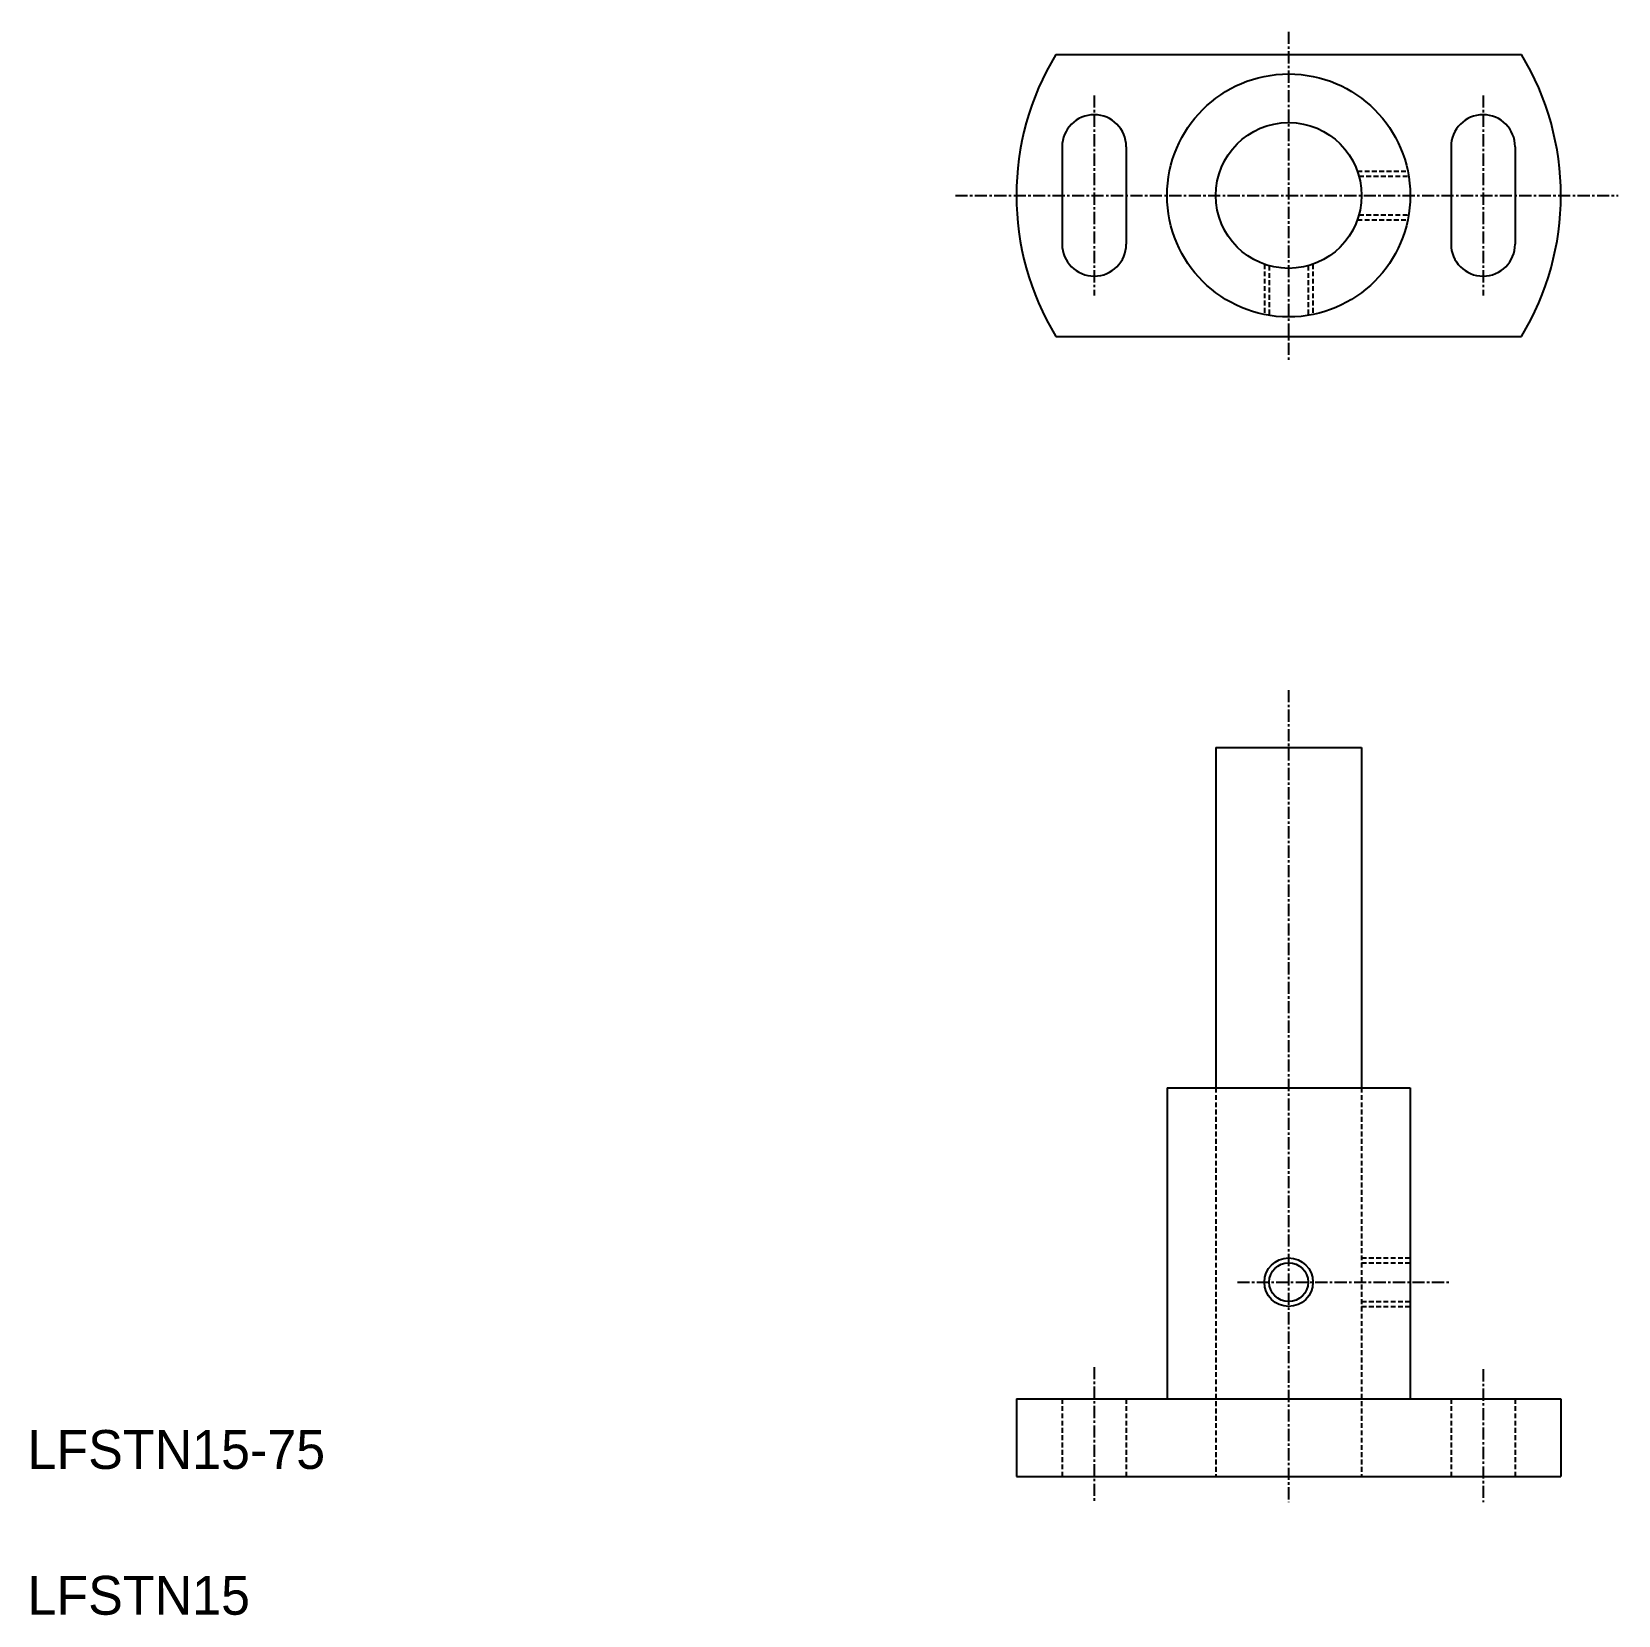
# Model space of a CAD drawing. Extents: x 10 to 174, y 10 to 173.
import ezdxf

# ---------------------------------------------------------------- set-up
doc = ezdxf.new("R2010")
doc.units = 0
doc.linetypes.add('CENTER', pattern=[2, 1.25, -0.25, 0.25, -0.25])
doc.linetypes.add('DASHED', pattern=[0.75, 0.5, -0.25])
doc.layers.get('0').update_dxf_attribs({"linetype": 'CONTINUOUS'})
doc.layers.add('CENTER', color=1, linetype='CENTER')

msp = doc.modelspace()

# ---------------------------------------------------------------- linework, layer by layer
at = {"color": 7, "linetype": 'CONTINUOUS'}
for p, q in [((115.78, 170.51), (163.68, 170.51)), ((116.43, 161.01), (116.43, 151.01)), ((123.03, 161.01), (123.03, 151.01)), ((156.43, 161.01), (156.43, 151.01)), ((163.03, 161.01), (163.03, 151.01)), ((115.78, 141.51), (163.68, 141.51)), ((132.23, 99.21), (132.23, 64.21)), ((147.23, 99.21), (147.23, 64.21)), ((127.23, 64.21), (127.23, 32.21)), ((152.23, 64.21), (152.23, 32.21)), ((111.73, 32.21), (111.73, 24.21)), ((167.73, 32.21), (167.73, 24.21))]:
    msp.add_line(p, q, dxfattribs=at)
at = {"color": 3, "linetype": 'DASHED'}
for p, q in [((146.8, 158.51), (151.98, 158.51)), ((146.96, 158.01), (152.07, 158.01)), ((146.8, 153.51), (151.98, 153.51)), ((146.96, 154.01), (152.07, 154.01)), ((137.23, 148.94), (137.23, 143.76)), ((137.73, 148.78), (137.73, 143.67)), ((141.73, 148.78), (141.73, 143.67)), ((142.23, 148.94), (142.23, 143.76)), ((132.23, 64.21), (132.23, 24.21)), ((147.23, 64.21), (147.23, 24.21)), ((147.23, 46.71), (152.23, 46.71)), ((147.23, 46.21), (152.23, 46.21)), ((147.23, 42.21), (152.23, 42.21)), ((147.23, 41.71), (152.23, 41.71)), ((116.43, 32.21), (116.43, 24.21)), ((123.03, 32.21), (123.03, 24.21)), ((156.43, 32.21), (156.43, 24.21)), ((163.03, 32.21), (163.03, 24.21))]:
    msp.add_line(p, q, dxfattribs=at)
for p, q in [((132.23, 99.21), (147.23, 99.21)), ((127.23, 64.21), (152.23, 64.21)), ((111.73, 32.21), (167.73, 32.21)), ((111.73, 24.21), (167.73, 24.21))]:
    msp.add_line(p, q)
for centre, radius in [((139.73, 156.01), 12.5), ((139.73, 156.01), 7.5), ((139.73, 44.21), 2)]:
    msp.add_circle(centre, radius)
at = {"color": 3}
msp.add_circle((139.73, 44.21), 2.5, dxfattribs=at)
for start, end in [(148.8114, 211.1886), (328.8114, 31.1886)]:
    msp.add_arc((139.73, 156.01), 28, start, end)
at = {"color": 7, "linetype": 'CONTINUOUS'}
for centre, start, end in [((119.73, 161.01), 0, 180), ((159.73, 161.01), 0, 180), ((119.73, 151.01), 180, 0), ((159.73, 151.01), 180, 0)]:
    msp.add_arc(centre, 3.3, start, end, dxfattribs=at)
at = {"layer": 'CENTER', "color": 1, "linetype": 'CENTER'}
for p, q in [((139.73, 172.85), (139.73, 139.09)), ((119.73, 166.31), (119.73, 145.71)), ((159.73, 166.31), (159.73, 145.71)), ((105.45, 156.01), (173.64, 156.01)), ((139.73, 105.12), (139.73, 21.59)), ((134.46, 44.21), (156.26, 44.21)), ((119.73, 35.48), (119.73, 21.59)), ((159.73, 35.26), (159.73, 21.59))]:
    msp.add_line(p, q, dxfattribs=at)

# ---------------------------------------------------------------- texts
for s, p in [('LFSTN15-75', (10, 25)), ('LFSTN15', (10, 10))]:
    msp.add_text(s, height=4).set_placement(p)

doc.saveas('drawing.dxf')
